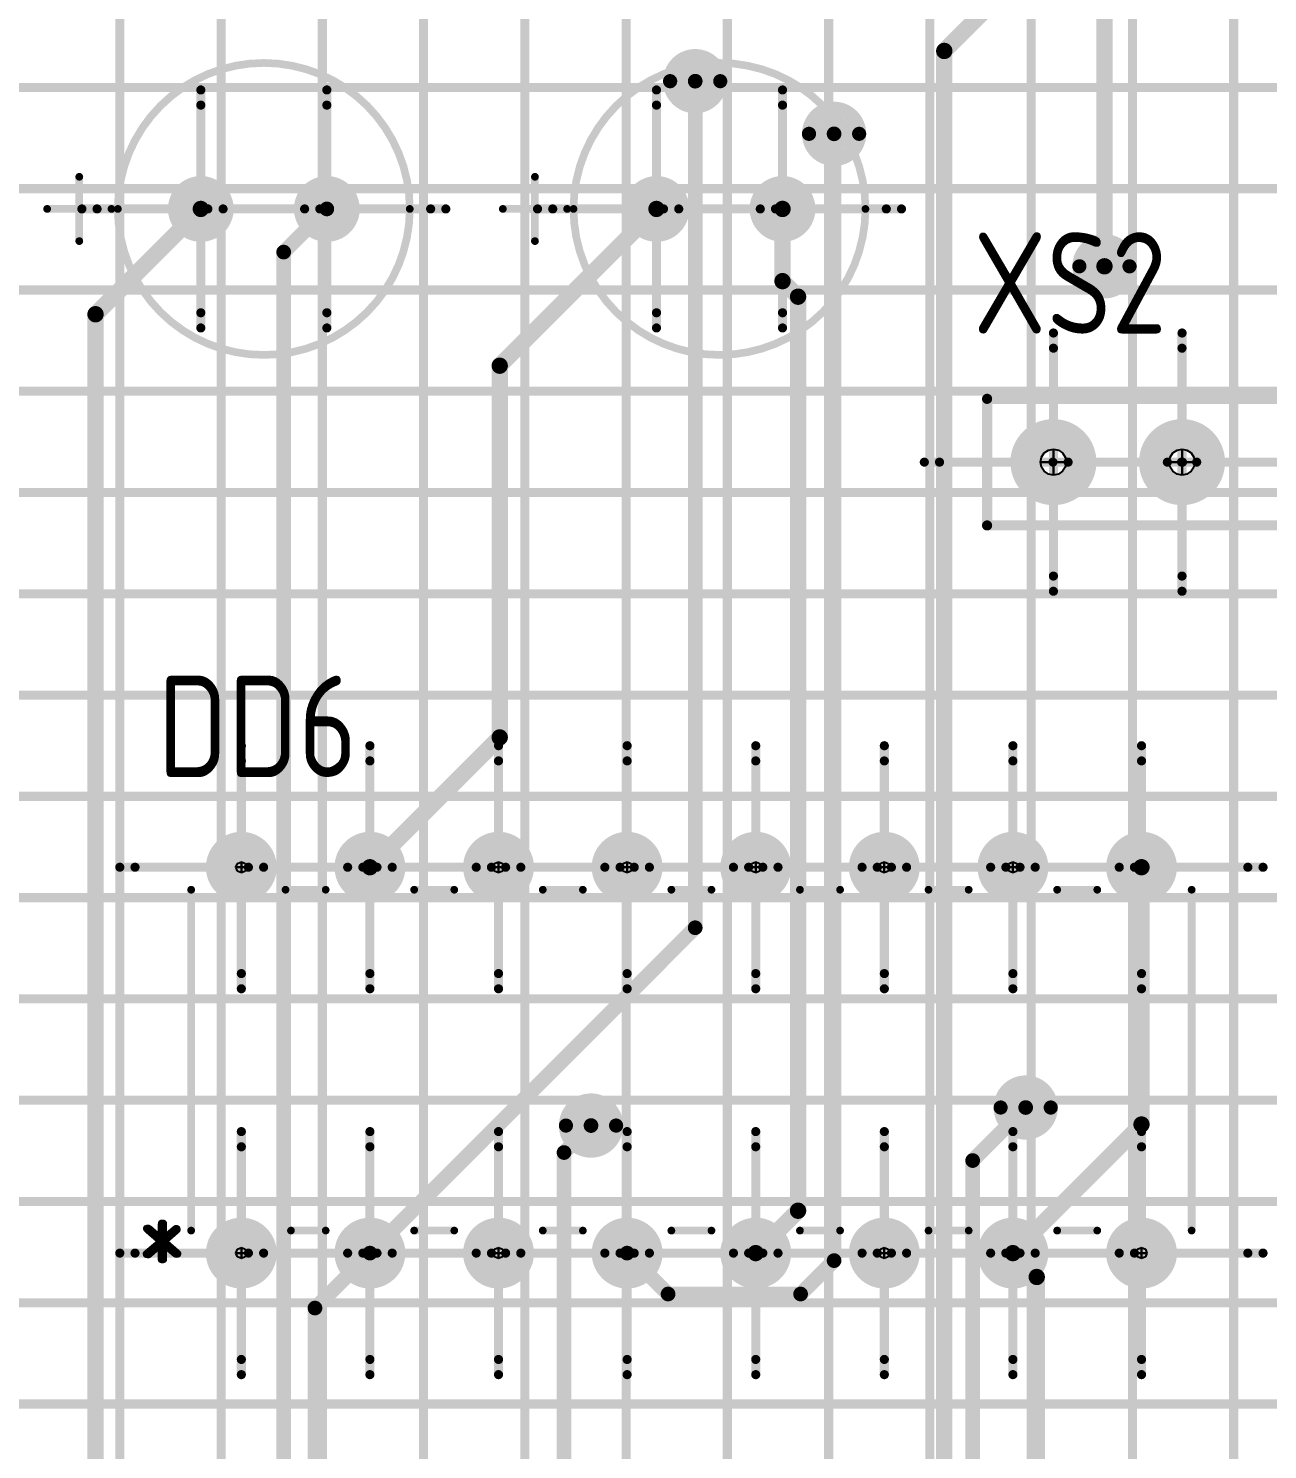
# Model space of a CAD drawing. Header units: millimetres. Extents: x 57 to 898, y 51 to 645.
# Drawn here: x 284.76 to 309.23, y 386.52 to 414.59 of the extents above; entities that cross this region are included whole.
import ezdxf

# ---------------------------------------------------------------- set-up
doc = ezdxf.new("R2010")
doc.units = ezdxf.units.MM
for name, color, linetype in [('Mechanical11', 56, 'Continuous'), ('Mechanical12', 56, 'Continuous'), ('Mechanical7', 56, 'Continuous'), ('Mechanical9', 56, 'Continuous')]:
    doc.layers.add(name, color=color, linetype=linetype)
doc.styles.add('GOST type A', font='gost.TTF', dxfattribs={"oblique": 15, "height": 0.2})

msp = doc.modelspace()

# ---------------------------------------------------------------- linework, layer by layer
at = {"layer": 'Mechanical11', "color": 7}
for p, q in [((288.126, 410.985), (288.111, 411.023)), ((288.111, 411.023), (288.165, 411.023)), ((288.165, 410.969), (288.126, 410.985)), ((288.165, 411.023), (288.165, 411.077)), ((288.165, 411.077), (288.203, 411.062)), ((288.165, 411.023), (288.219, 411.023)), ((288.165, 410.969), (288.165, 411.023)), ((288.165, 411.023), (288.165, 410.969)), ((288.219, 411.023), (288.165, 411.023)), ((288.203, 410.985), (288.165, 410.969)), ((288.203, 411.062), (288.219, 411.023)), ((288.219, 411.023), (288.203, 410.985)), ((290.616, 410.985), (290.6, 411.023)), ((290.6, 411.023), (290.654, 411.023)), ((290.654, 410.969), (290.616, 410.985)), ((290.654, 411.023), (290.654, 411.077)), ((290.654, 411.077), (290.692, 411.062)), ((290.654, 411.023), (290.708, 411.023)), ((290.654, 410.969), (290.654, 411.023)), ((290.654, 411.023), (290.654, 410.969)), ((290.708, 411.023), (290.654, 411.023)), ((290.692, 410.985), (290.654, 410.969)), ((290.692, 411.062), (290.708, 411.023)), ((290.708, 411.023), (290.692, 410.985)), ((297.126, 410.985), (297.111, 411.023)), ((297.111, 411.023), (297.165, 411.023)), ((297.165, 410.969), (297.126, 410.985)), ((297.165, 411.023), (297.165, 411.077)), ((297.165, 411.077), (297.203, 411.062)), ((297.165, 411.023), (297.219, 411.023)), ((297.165, 410.969), (297.165, 411.023)), ((297.165, 411.023), (297.165, 410.969)), ((297.219, 411.023), (297.165, 411.023)), ((297.203, 410.985), (297.165, 410.969)), ((297.203, 411.062), (297.219, 411.023)), ((297.219, 411.023), (297.203, 410.985)), ((299.616, 410.985), (299.6, 411.023)), ((299.6, 411.023), (299.654, 411.023)), ((299.654, 410.969), (299.616, 410.985)), ((299.654, 411.023), (299.654, 411.077)), ((299.654, 411.077), (299.692, 411.062)), ((299.654, 411.023), (299.708, 411.023)), ((299.654, 410.969), (299.654, 411.023)), ((299.654, 411.023), (299.654, 410.969)), ((299.708, 411.023), (299.654, 411.023)), ((299.692, 410.985), (299.654, 410.969)), ((299.692, 411.062), (299.708, 411.023)), ((299.708, 411.023), (299.692, 410.985)), ((304.75, 406.023), (304.769, 406.121)), ((304.769, 406.121), (304.824, 406.204)), ((304.824, 406.204), (304.907, 406.259)), ((304.907, 406.259), (305.005, 406.278)), ((305.005, 406.278), (305.005, 406.023)), ((305.005, 406.023), (305.005, 406.278)), ((305.005, 406.278), (305.102, 406.259)), ((305.102, 406.259), (305.185, 406.204)), ((305.185, 406.204), (305.24, 406.121)), ((305.24, 406.121), (305.26, 406.023)), ((307.29, 406.023), (307.309, 406.121)), ((307.309, 406.121), (307.364, 406.204)), ((307.364, 406.204), (307.447, 406.259)), ((307.447, 406.259), (307.545, 406.278)), ((307.545, 406.278), (307.545, 406.023)), ((307.545, 406.023), (307.545, 406.278)), ((307.545, 406.278), (307.642, 406.259)), ((307.642, 406.259), (307.725, 406.204)), ((307.725, 406.204), (307.78, 406.121)), ((307.78, 406.121), (307.8, 406.023)), ((305.005, 406.023), (304.75, 406.023)), ((305.26, 406.023), (305.005, 406.023)), ((307.545, 406.023), (307.29, 406.023)), ((307.8, 406.023), (307.545, 406.023)), ((288.888, 397.947), (288.856, 398.023)), ((288.856, 398.023), (288.965, 398.023)), ((288.965, 398.023), (289.073, 398.023)), ((288.965, 397.915), (288.965, 398.023)), ((288.965, 398.023), (288.965, 397.915)), ((289.073, 398.023), (289.041, 397.947)), ((291.428, 397.947), (291.396, 398.023)), ((291.396, 398.023), (291.505, 398.023)), ((291.505, 398.023), (291.613, 398.023)), ((291.505, 397.915), (291.505, 398.023)), ((291.505, 398.023), (291.505, 397.915)), ((291.613, 398.023), (291.581, 397.947)), ((293.968, 397.947), (293.936, 398.023)), ((293.936, 398.023), (294.045, 398.023)), ((294.045, 398.023), (294.153, 398.023)), ((294.045, 397.915), (294.045, 398.023)), ((294.045, 398.023), (294.045, 397.915)), ((294.153, 398.023), (294.121, 397.947)), ((296.508, 397.947), (296.476, 398.023)), ((296.476, 398.023), (296.585, 398.023)), ((296.585, 398.023), (296.693, 398.023)), ((296.585, 397.915), (296.585, 398.023)), ((296.585, 398.023), (296.585, 397.915)), ((296.693, 398.023), (296.661, 397.947)), ((299.048, 397.947), (299.016, 398.023)), ((299.016, 398.023), (299.125, 398.023)), ((299.125, 398.023), (299.233, 398.023)), ((299.125, 397.915), (299.125, 398.023)), ((299.125, 398.023), (299.125, 397.915)), ((299.233, 398.023), (299.201, 397.947)), ((301.588, 397.947), (301.556, 398.023)), ((301.556, 398.023), (301.665, 398.023)), ((301.665, 398.023), (301.773, 398.023)), ((301.665, 397.915), (301.665, 398.023)), ((301.665, 398.023), (301.665, 397.915)), ((301.773, 398.023), (301.741, 397.947)), ((304.128, 397.947), (304.096, 398.023)), ((304.096, 398.023), (304.205, 398.023)), ((304.205, 398.023), (304.313, 398.023)), ((304.205, 397.915), (304.205, 398.023)), ((304.205, 398.023), (304.205, 397.915)), ((304.313, 398.023), (304.281, 397.947)), ((306.668, 397.947), (306.636, 398.023)), ((306.636, 398.023), (306.745, 398.023)), ((306.745, 398.023), (306.853, 398.023)), ((306.745, 397.915), (306.745, 398.023)), ((306.745, 398.023), (306.745, 397.915)), ((306.853, 398.023), (306.821, 397.947)), ((288.965, 397.915), (288.888, 397.947)), ((289.041, 397.947), (288.965, 397.915)), ((291.505, 397.915), (291.428, 397.947)), ((291.581, 397.947), (291.505, 397.915)), ((294.045, 397.915), (293.968, 397.947)), ((294.121, 397.947), (294.045, 397.915)), ((296.585, 397.915), (296.508, 397.947)), ((296.661, 397.947), (296.585, 397.915)), ((299.125, 397.915), (299.048, 397.947)), ((299.201, 397.947), (299.125, 397.915)), ((301.665, 397.915), (301.588, 397.947)), ((301.741, 397.947), (301.665, 397.915)), ((304.205, 397.915), (304.128, 397.947)), ((304.281, 397.947), (304.205, 397.915)), ((306.745, 397.915), (306.668, 397.947)), ((306.821, 397.947), (306.745, 397.915)), ((288.888, 390.327), (288.856, 390.403)), ((288.856, 390.403), (288.965, 390.403)), ((288.965, 390.403), (289.073, 390.403)), ((288.965, 390.295), (288.965, 390.403)), ((288.965, 390.403), (288.965, 390.295)), ((289.073, 390.403), (289.041, 390.327)), ((291.428, 390.327), (291.396, 390.403)), ((291.396, 390.403), (291.505, 390.403)), ((291.505, 390.403), (291.613, 390.403)), ((291.505, 390.295), (291.505, 390.403)), ((291.505, 390.403), (291.505, 390.295)), ((291.613, 390.403), (291.581, 390.327)), ((293.968, 390.327), (293.936, 390.403)), ((293.936, 390.403), (294.045, 390.403)), ((294.045, 390.403), (294.153, 390.403)), ((294.045, 390.295), (294.045, 390.403)), ((294.045, 390.403), (294.045, 390.295)), ((294.153, 390.403), (294.121, 390.327)), ((296.508, 390.327), (296.476, 390.403)), ((296.476, 390.403), (296.585, 390.403)), ((296.585, 390.403), (296.693, 390.403)), ((296.585, 390.295), (296.585, 390.403)), ((296.585, 390.403), (296.585, 390.295)), ((296.693, 390.403), (296.661, 390.327)), ((299.048, 390.327), (299.016, 390.403)), ((299.016, 390.403), (299.125, 390.403)), ((299.125, 390.403), (299.233, 390.403)), ((299.125, 390.295), (299.125, 390.403)), ((299.125, 390.403), (299.125, 390.295)), ((299.233, 390.403), (299.201, 390.327)), ((301.588, 390.327), (301.556, 390.403)), ((301.556, 390.403), (301.665, 390.403)), ((301.665, 390.403), (301.773, 390.403)), ((301.665, 390.295), (301.665, 390.403)), ((301.665, 390.403), (301.665, 390.295)), ((301.773, 390.403), (301.741, 390.327)), ((304.128, 390.327), (304.096, 390.403)), ((304.096, 390.403), (304.205, 390.403)), ((304.205, 390.403), (304.313, 390.403)), ((304.205, 390.295), (304.205, 390.403)), ((304.205, 390.403), (304.205, 390.295)), ((304.313, 390.403), (304.281, 390.327)), ((306.668, 390.327), (306.636, 390.403)), ((306.636, 390.403), (306.745, 390.403)), ((306.745, 390.403), (306.853, 390.403)), ((306.745, 390.295), (306.745, 390.403)), ((306.745, 390.403), (306.745, 390.295)), ((306.853, 390.403), (306.821, 390.327)), ((288.965, 390.295), (288.888, 390.327)), ((289.041, 390.327), (288.965, 390.295)), ((291.505, 390.295), (291.428, 390.327)), ((291.581, 390.327), (291.505, 390.295)), ((294.045, 390.295), (293.968, 390.327)), ((294.121, 390.327), (294.045, 390.295)), ((296.585, 390.295), (296.508, 390.327)), ((296.661, 390.327), (296.585, 390.295)), ((299.125, 390.295), (299.048, 390.327)), ((299.201, 390.327), (299.125, 390.295)), ((301.665, 390.295), (301.588, 390.327)), ((301.741, 390.327), (301.665, 390.295)), ((304.205, 390.295), (304.128, 390.327)), ((304.281, 390.327), (304.205, 390.295)), ((306.745, 390.295), (306.668, 390.327)), ((306.821, 390.327), (306.745, 390.295))]:
    msp.add_line(p, q, dxfattribs=at)
for points, const_width in [([(298.107, 413.546, 1), (297.751, 413.546, 1)], 0.356), ([(297.662, 413.546, 1), (297.84, 413.546, 1)], 0.178), ([(298.018, 413.546, 1), (298.196, 413.546, 1)], 0.178), ([(300.85, 412.506, 1), (300.495, 412.506, 1)], 0.356), ([(300.406, 412.506, 1), (300.583, 412.506, 1)], 0.178), ([(300.761, 412.506, 1), (300.939, 412.506, 1)], 0.178), ([(306.191, 409.89, 1), (305.835, 409.89, 1)], 0.356), ([(305.746, 409.89, 1), (305.924, 409.89, 1)], 0.178), ([(306.102, 409.89, 1), (306.28, 409.89, 1)], 0.178), ([(304.635, 393.278, 1), (304.279, 393.278, 1)], 0.356), ([(296.05, 392.922, 1), (295.694, 392.922, 1)], 0.356), ([(304.19, 393.278, 1), (304.368, 393.278, 1)], 0.178), ([(304.546, 393.278, 1), (304.724, 393.278, 1)], 0.178), ([(295.605, 392.922, 1), (295.783, 392.922, 1)], 0.178), ([(295.961, 392.922, 1), (296.138, 392.922, 1)], 0.178)]:
    msp.add_lwpolyline(points, format="xyb", close=True, dxfattribs=dict(at, const_width=const_width))
at = {"layer": 'Mechanical12', "color": 7}
for p, q in [((288.111, 411.023), (288.126, 411.062)), ((288.165, 411.023), (288.111, 411.023)), ((288.126, 411.062), (288.165, 411.077)), ((288.165, 411.077), (288.165, 411.023)), ((290.6, 411.023), (290.616, 411.062)), ((290.654, 411.023), (290.6, 411.023)), ((290.616, 411.062), (290.654, 411.077)), ((290.654, 411.077), (290.654, 411.023)), ((297.111, 411.023), (297.126, 411.062)), ((297.165, 411.023), (297.111, 411.023)), ((297.126, 411.062), (297.165, 411.077)), ((297.165, 411.077), (297.165, 411.023)), ((299.6, 411.023), (299.616, 411.062)), ((299.654, 411.023), (299.6, 411.023)), ((299.616, 411.062), (299.654, 411.077)), ((299.654, 411.077), (299.654, 411.023)), ((304.75, 406.023), (305.005, 406.023)), ((304.769, 405.926), (304.75, 406.023)), ((304.824, 405.843), (304.769, 405.926)), ((304.907, 405.788), (304.824, 405.843)), ((305.005, 405.768), (305.005, 406.023)), ((305.005, 406.023), (305.26, 406.023)), ((305.005, 406.023), (305.005, 405.768)), ((305.185, 405.843), (305.102, 405.788)), ((305.24, 405.926), (305.185, 405.843)), ((305.26, 406.023), (305.24, 405.926)), ((307.29, 406.023), (307.545, 406.023)), ((307.309, 405.926), (307.29, 406.023)), ((307.364, 405.843), (307.309, 405.926)), ((307.447, 405.788), (307.364, 405.843)), ((307.545, 405.768), (307.545, 406.023)), ((307.545, 406.023), (307.8, 406.023)), ((307.545, 406.023), (307.545, 405.768)), ((307.725, 405.843), (307.642, 405.788)), ((307.78, 405.926), (307.725, 405.843)), ((307.8, 406.023), (307.78, 405.926)), ((305.005, 405.768), (304.907, 405.788)), ((305.102, 405.788), (305.005, 405.768)), ((307.545, 405.768), (307.447, 405.788)), ((307.642, 405.788), (307.545, 405.768)), ((288.856, 398.023), (288.888, 398.1)), ((288.965, 398.023), (288.856, 398.023)), ((288.888, 398.1), (288.965, 398.132)), ((288.965, 398.132), (288.965, 398.023)), ((288.965, 398.023), (288.965, 398.132)), ((288.965, 398.132), (289.041, 398.1)), ((289.073, 398.023), (288.965, 398.023)), ((289.041, 398.1), (289.073, 398.023)), ((291.396, 398.023), (291.428, 398.1)), ((291.505, 398.023), (291.396, 398.023)), ((291.428, 398.1), (291.505, 398.132)), ((291.505, 398.132), (291.505, 398.023)), ((291.505, 398.023), (291.505, 398.132)), ((291.505, 398.132), (291.581, 398.1)), ((291.613, 398.023), (291.505, 398.023)), ((291.581, 398.1), (291.613, 398.023)), ((293.936, 398.023), (293.968, 398.1)), ((294.045, 398.023), (293.936, 398.023)), ((293.968, 398.1), (294.045, 398.132)), ((294.045, 398.132), (294.045, 398.023)), ((294.045, 398.023), (294.045, 398.132)), ((294.045, 398.132), (294.121, 398.1)), ((294.153, 398.023), (294.045, 398.023)), ((294.121, 398.1), (294.153, 398.023)), ((296.476, 398.023), (296.508, 398.1)), ((296.585, 398.023), (296.476, 398.023)), ((296.508, 398.1), (296.585, 398.132)), ((296.585, 398.132), (296.585, 398.023)), ((296.585, 398.023), (296.585, 398.132)), ((296.585, 398.132), (296.661, 398.1)), ((296.693, 398.023), (296.585, 398.023)), ((296.661, 398.1), (296.693, 398.023)), ((299.016, 398.023), (299.048, 398.1)), ((299.125, 398.023), (299.016, 398.023)), ((299.048, 398.1), (299.125, 398.132)), ((299.125, 398.132), (299.125, 398.023)), ((299.125, 398.023), (299.125, 398.132)), ((299.125, 398.132), (299.201, 398.1)), ((299.233, 398.023), (299.125, 398.023)), ((299.201, 398.1), (299.233, 398.023)), ((301.556, 398.023), (301.588, 398.1)), ((301.665, 398.023), (301.556, 398.023)), ((301.588, 398.1), (301.665, 398.132)), ((301.665, 398.132), (301.665, 398.023)), ((301.665, 398.023), (301.665, 398.132)), ((301.665, 398.132), (301.741, 398.1)), ((301.773, 398.023), (301.665, 398.023)), ((301.741, 398.1), (301.773, 398.023)), ((304.096, 398.023), (304.128, 398.1)), ((304.205, 398.023), (304.096, 398.023)), ((304.128, 398.1), (304.205, 398.132)), ((304.205, 398.132), (304.205, 398.023)), ((304.205, 398.023), (304.205, 398.132)), ((304.205, 398.132), (304.281, 398.1)), ((304.313, 398.023), (304.205, 398.023)), ((304.281, 398.1), (304.313, 398.023)), ((306.636, 398.023), (306.668, 398.1)), ((306.745, 398.023), (306.636, 398.023)), ((306.668, 398.1), (306.745, 398.132)), ((306.745, 398.132), (306.745, 398.023)), ((306.745, 398.023), (306.745, 398.132)), ((306.745, 398.132), (306.821, 398.1)), ((306.853, 398.023), (306.745, 398.023)), ((306.821, 398.1), (306.853, 398.023)), ((288.856, 390.403), (288.888, 390.48)), ((288.965, 390.403), (288.856, 390.403)), ((288.888, 390.48), (288.965, 390.512)), ((288.965, 390.512), (288.965, 390.403)), ((288.965, 390.403), (288.965, 390.512)), ((288.965, 390.512), (289.041, 390.48)), ((289.073, 390.403), (288.965, 390.403)), ((289.041, 390.48), (289.073, 390.403)), ((291.396, 390.403), (291.428, 390.48)), ((291.505, 390.403), (291.396, 390.403)), ((291.428, 390.48), (291.505, 390.512)), ((291.505, 390.512), (291.505, 390.403)), ((291.505, 390.403), (291.505, 390.512)), ((291.505, 390.512), (291.581, 390.48)), ((291.613, 390.403), (291.505, 390.403)), ((291.581, 390.48), (291.613, 390.403)), ((293.936, 390.403), (293.968, 390.48)), ((294.045, 390.403), (293.936, 390.403)), ((293.968, 390.48), (294.045, 390.512)), ((294.045, 390.512), (294.045, 390.403)), ((294.045, 390.403), (294.045, 390.512)), ((294.045, 390.512), (294.121, 390.48)), ((294.153, 390.403), (294.045, 390.403)), ((294.121, 390.48), (294.153, 390.403)), ((296.476, 390.403), (296.508, 390.48)), ((296.585, 390.403), (296.476, 390.403)), ((296.508, 390.48), (296.585, 390.512)), ((296.585, 390.512), (296.585, 390.403)), ((296.585, 390.403), (296.585, 390.512)), ((296.585, 390.512), (296.661, 390.48)), ((296.693, 390.403), (296.585, 390.403)), ((296.661, 390.48), (296.693, 390.403)), ((299.016, 390.403), (299.048, 390.48)), ((299.125, 390.403), (299.016, 390.403)), ((299.048, 390.48), (299.125, 390.512)), ((299.125, 390.512), (299.125, 390.403)), ((299.125, 390.403), (299.125, 390.512)), ((299.125, 390.512), (299.201, 390.48)), ((299.233, 390.403), (299.125, 390.403)), ((299.201, 390.48), (299.233, 390.403)), ((301.556, 390.403), (301.588, 390.48)), ((301.665, 390.403), (301.556, 390.403)), ((301.588, 390.48), (301.665, 390.512)), ((301.665, 390.512), (301.665, 390.403)), ((301.665, 390.403), (301.665, 390.512)), ((301.665, 390.512), (301.741, 390.48)), ((301.773, 390.403), (301.665, 390.403)), ((301.741, 390.48), (301.773, 390.403)), ((304.096, 390.403), (304.128, 390.48)), ((304.205, 390.403), (304.096, 390.403)), ((304.128, 390.48), (304.205, 390.512)), ((304.205, 390.512), (304.205, 390.403)), ((304.205, 390.403), (304.205, 390.512)), ((304.205, 390.512), (304.281, 390.48)), ((304.313, 390.403), (304.205, 390.403)), ((304.281, 390.48), (304.313, 390.403)), ((306.636, 390.403), (306.668, 390.48)), ((306.745, 390.403), (306.636, 390.403)), ((306.668, 390.48), (306.745, 390.512)), ((306.745, 390.512), (306.745, 390.403)), ((306.745, 390.403), (306.745, 390.512)), ((306.745, 390.512), (306.821, 390.48)), ((306.853, 390.403), (306.745, 390.403)), ((306.821, 390.48), (306.853, 390.403))]:
    msp.add_line(p, q, dxfattribs=at)
for points, const_width in [([(302.849, 414.143), (305.886, 417.179)], 0.323), ([(306.013, 409.89), (306.013, 417.306)], 0.323), ([(302.849, 377.436), (302.849, 414.143)], 0.323), ([(297.929, 396.828), (297.929, 413.546)], 0.29), ([(300.672, 390.255), (300.672, 412.506)], 0.29), ([(285.764, 410.388), (285.764, 411.658)], 0.152), ([(294.764, 410.388), (294.764, 411.658)], 0.152), ([(286.085, 408.943), (288.165, 411.023)], 0.323), ([(289.802, 410.171), (290.654, 411.023)], 0.29), ([(294.068, 407.927), (297.165, 411.023)], 0.323), ([(299.654, 409.597), (299.654, 411.023)], 0.323), ([(285.129, 411.023), (286.399, 411.023)], 0.152), ([(294.129, 411.023), (295.399, 411.023)], 0.152), ([(289.802, 360.2), (289.802, 410.171)], 0.29), ([(299.654, 409.597), (299.961, 409.29)], 0.323), ([(299.961, 391.24), (299.961, 409.29)], 0.323), ([(286.085, 372.222), (286.085, 408.943)], 0.323), ([(294.068, 400.587), (294.068, 407.927)], 0.323), ([(303.695, 407.273), (321.545, 407.273)], 0.2), ([(303.695, 404.773), (303.695, 407.273)], 0.2), ([(303.695, 404.773), (321.545, 404.773)], 0.2), ([(291.505, 398.023), (294.068, 400.587)], 0.323), ([(306.745, 392.943), (306.745, 398.023)], 0.323), ([(287.974, 390.848), (287.974, 397.579)], 0.152), ([(289.839, 397.579), (290.631, 397.579)], 0.152), ([(292.379, 397.579), (293.171, 397.579)], 0.152), ([(294.919, 397.579), (295.711, 397.579)], 0.152), ([(297.459, 397.579), (298.251, 397.579)], 0.152), ([(299.999, 397.579), (300.791, 397.579)], 0.152), ([(302.539, 397.579), (303.331, 397.579)], 0.152), ([(305.079, 397.579), (305.871, 397.579)], 0.152), ([(307.735, 390.848), (307.735, 397.579)], 0.152), ([(291.505, 390.403), (297.929, 396.828)], 0.29), ([(303.41, 392.231), (304.457, 393.278)], 0.29), ([(295.338, 392.389), (295.872, 392.922)], 0.29), ([(304.205, 390.403), (306.745, 392.943)], 0.323), ([(295.338, 380.603), (295.338, 392.389)], 0.29), ([(303.41, 379.295), (303.41, 392.231)], 0.29), ([(299.125, 390.403), (299.961, 391.24)], 0.323), ([(289.945, 390.848), (290.631, 390.848)], 0.152), ([(292.379, 390.848), (293.171, 390.848)], 0.152), ([(294.919, 390.848), (295.711, 390.848)], 0.152), ([(297.459, 390.848), (298.251, 390.848)], 0.152), ([(299.999, 390.848), (300.791, 390.848)], 0.152), ([(302.539, 390.848), (303.331, 390.848)], 0.152), ([(305.079, 390.848), (305.871, 390.848)], 0.152), ([(290.42, 389.318), (291.505, 390.403)], 0.29), ([(296.585, 390.403), (297.393, 389.595)], 0.29), ([(300.012, 389.595), (300.672, 390.255)], 0.29), ([(304.205, 390.403), (304.676, 389.932)], 0.323), ([(304.676, 379.523), (304.676, 389.932)], 0.323), ([(297.393, 389.595), (300.012, 389.595)], 0.29), ([(290.42, 373.482), (290.42, 389.318)], 0.29)]:
    msp.add_lwpolyline(points, dxfattribs=dict(at, const_width=const_width))
for points, const_width in [([(302.768, 414.143, 1), (302.93, 414.143, 1)], 0.161), ([(302.768, 414.143, 1), (302.93, 414.143, 1)], 0.161), ([(292.292, 411.023, 1), (286.526, 411.023, 1)], 0.152), ([(301.292, 411.023, 1), (295.526, 411.023, 1)], 0.152), ([(298.424, 413.546, 1), (297.434, 413.546, 1)], 0.279), ([(297.364, 413.546, 1), (297.504, 413.546, 1)], 0.14), ([(297.857, 413.546, 1), (298.002, 413.546, 1)], 0.145), ([(298.355, 413.546, 1), (298.494, 413.546, 1)], 0.14), ([(301.168, 412.506, 1), (300.177, 412.506, 1)], 0.279), ([(300.107, 412.506, 1), (300.247, 412.506, 1)], 0.14), ([(300.6, 412.506, 1), (300.745, 412.506, 1)], 0.145), ([(301.098, 412.506, 1), (301.237, 412.506, 1)], 0.14), ([(285.726, 411.658, 1), (285.803, 411.658, 1)], 0.0762), ([(294.726, 411.658, 1), (294.803, 411.658, 1)], 0.0762), ([(288.515, 411.023, 1), (287.815, 411.023, 1)], 0.6), ([(288.515, 411.023, 1), (287.815, 411.023, 1)], 0.6), ([(291.004, 411.023, 1), (290.304, 411.023, 1)], 0.6), ([(291.004, 411.023, 1), (290.304, 411.023, 1)], 0.6), ([(297.515, 411.023, 1), (296.815, 411.023, 1)], 0.6), ([(297.515, 411.023, 1), (296.815, 411.023, 1)], 0.6), ([(300.004, 411.023, 1), (299.304, 411.023, 1)], 0.6), ([(300.004, 411.023, 1), (299.304, 411.023, 1)], 0.6), ([(287.665, 411.023, 1), (287.965, 411.023, 1)], 0.3), ([(287.665, 411.023, 1), (287.965, 411.023, 1)], 0.3), ([(288.084, 411.023, 1), (288.245, 411.023, 1)], 0.161), ([(288.365, 411.023, 1), (288.665, 411.023, 1)], 0.3), ([(288.365, 411.023, 1), (288.665, 411.023, 1)], 0.3), ([(290.154, 411.023, 1), (290.454, 411.023, 1)], 0.3), ([(290.154, 411.023, 1), (290.454, 411.023, 1)], 0.3), ([(290.581, 411.023, 1), (290.726, 411.023, 1)], 0.145), ([(290.854, 411.023, 1), (291.154, 411.023, 1)], 0.3), ([(290.854, 411.023, 1), (291.154, 411.023, 1)], 0.3), ([(296.665, 411.023, 1), (296.965, 411.023, 1)], 0.3), ([(296.665, 411.023, 1), (296.965, 411.023, 1)], 0.3), ([(297.084, 411.023, 1), (297.245, 411.023, 1)], 0.161), ([(297.365, 411.023, 1), (297.665, 411.023, 1)], 0.3), ([(297.365, 411.023, 1), (297.665, 411.023, 1)], 0.3), ([(299.154, 411.023, 1), (299.454, 411.023, 1)], 0.3), ([(299.154, 411.023, 1), (299.454, 411.023, 1)], 0.3), ([(299.573, 411.023, 1), (299.735, 411.023, 1)], 0.161), ([(299.854, 411.023, 1), (300.154, 411.023, 1)], 0.3), ([(299.854, 411.023, 1), (300.154, 411.023, 1)], 0.3), ([(285.091, 411.023, 1), (285.168, 411.023, 1)], 0.0762), ([(286.361, 411.023, 1), (286.438, 411.023, 1)], 0.0762), ([(286.488, 411.023, 1), (286.565, 411.023, 1)], 0.0762), ([(292.254, 411.023, 1), (292.33, 411.023, 1)], 0.0762), ([(294.091, 411.023, 1), (294.168, 411.023, 1)], 0.0762), ([(295.361, 411.023, 1), (295.438, 411.023, 1)], 0.0762), ([(295.488, 411.023, 1), (295.565, 411.023, 1)], 0.0762), ([(301.254, 411.023, 1), (301.33, 411.023, 1)], 0.0762), ([(285.726, 410.388, 1), (285.803, 410.388, 1)], 0.0762), ([(289.729, 410.171, 1), (289.874, 410.171, 1)], 0.145), ([(289.729, 410.171, 1), (289.874, 410.171, 1)], 0.145), ([(294.726, 410.388, 1), (294.803, 410.388, 1)], 0.0762), ([(306.508, 409.89, 1), (305.518, 409.89, 1)], 0.279), ([(305.448, 409.89, 1), (305.587, 409.89, 1)], 0.14), ([(305.932, 409.89, 1), (306.094, 409.89, 1)], 0.161), ([(306.438, 409.89, 1), (306.578, 409.89, 1)], 0.14), ([(299.573, 409.597, 1), (299.735, 409.597, 1)], 0.161), ([(299.573, 409.597, 1), (299.735, 409.597, 1)], 0.161), ([(299.88, 409.29, 1), (300.042, 409.29, 1)], 0.161), ([(299.88, 409.29, 1), (300.042, 409.29, 1)], 0.161), ([(286.004, 408.943, 1), (286.166, 408.943, 1)], 0.161), ([(286.004, 408.943, 1), (286.166, 408.943, 1)], 0.161), ([(293.988, 407.927, 1), (294.149, 407.927, 1)], 0.161), ([(293.988, 407.927, 1), (294.149, 407.927, 1)], 0.161), ([(303.645, 407.273, 1), (303.745, 407.273, 1)], 0.1), ([(303.645, 407.273, 1), (303.745, 407.273, 1)], 0.1), ([(305.555, 406.023, 1), (304.455, 406.023, 1)], 0.6), ([(305.555, 406.023, 1), (304.455, 406.023, 1)], 0.6), ([(308.095, 406.023, 1), (306.995, 406.023, 1)], 0.6), ([(308.095, 406.023, 1), (306.995, 406.023, 1)], 0.6), ([(304.305, 406.023, 1), (304.605, 406.023, 1)], 0.3), ([(304.305, 406.023, 1), (304.605, 406.023, 1)], 0.3), ([(305.405, 406.023, 1), (305.705, 406.023, 1)], 0.3), ([(305.405, 406.023, 1), (305.705, 406.023, 1)], 0.3), ([(306.845, 406.023, 1), (307.145, 406.023, 1)], 0.3), ([(306.845, 406.023, 1), (307.145, 406.023, 1)], 0.3), ([(307.945, 406.023, 1), (308.245, 406.023, 1)], 0.3), ([(307.945, 406.023, 1), (308.245, 406.023, 1)], 0.3), ([(303.645, 404.773, 1), (303.745, 404.773, 1)], 0.1), ([(303.645, 404.773, 1), (303.745, 404.773, 1)], 0.1), ([(293.988, 400.587, 1), (294.149, 400.587, 1)], 0.161), ([(293.988, 400.587, 1), (294.149, 400.587, 1)], 0.161), ([(289.365, 398.023, 1), (288.565, 398.023, 1)], 0.6), ([(289.365, 398.023, 1), (288.565, 398.023, 1)], 0.6), ([(291.905, 398.023, 1), (291.105, 398.023, 1)], 0.6), ([(291.905, 398.023, 1), (291.105, 398.023, 1)], 0.6), ([(294.445, 398.023, 1), (293.645, 398.023, 1)], 0.6), ([(294.445, 398.023, 1), (293.645, 398.023, 1)], 0.6), ([(296.985, 398.023, 1), (296.185, 398.023, 1)], 0.6), ([(296.985, 398.023, 1), (296.185, 398.023, 1)], 0.6), ([(299.525, 398.023, 1), (298.725, 398.023, 1)], 0.6), ([(299.525, 398.023, 1), (298.725, 398.023, 1)], 0.6), ([(302.065, 398.023, 1), (301.265, 398.023, 1)], 0.6), ([(302.065, 398.023, 1), (301.265, 398.023, 1)], 0.6), ([(304.605, 398.023, 1), (303.805, 398.023, 1)], 0.6), ([(304.605, 398.023, 1), (303.805, 398.023, 1)], 0.6), ([(307.145, 398.023, 1), (306.345, 398.023, 1)], 0.6), ([(307.145, 398.023, 1), (306.345, 398.023, 1)], 0.6), ([(288.415, 398.023, 1), (288.715, 398.023, 1)], 0.3), ([(288.415, 398.023, 1), (288.715, 398.023, 1)], 0.3), ([(289.215, 398.023, 1), (289.515, 398.023, 1)], 0.3), ([(289.215, 398.023, 1), (289.515, 398.023, 1)], 0.3), ([(290.955, 398.023, 1), (291.255, 398.023, 1)], 0.3), ([(290.955, 398.023, 1), (291.255, 398.023, 1)], 0.3), ([(291.755, 398.023, 1), (292.055, 398.023, 1)], 0.3), ([(291.755, 398.023, 1), (292.055, 398.023, 1)], 0.3), ([(293.495, 398.023, 1), (293.795, 398.023, 1)], 0.3), ([(293.495, 398.023, 1), (293.795, 398.023, 1)], 0.3), ([(294.295, 398.023, 1), (294.595, 398.023, 1)], 0.3), ([(294.295, 398.023, 1), (294.595, 398.023, 1)], 0.3), ([(296.035, 398.023, 1), (296.335, 398.023, 1)], 0.3), ([(296.035, 398.023, 1), (296.335, 398.023, 1)], 0.3), ([(296.835, 398.023, 1), (297.135, 398.023, 1)], 0.3), ([(296.835, 398.023, 1), (297.135, 398.023, 1)], 0.3), ([(298.575, 398.023, 1), (298.875, 398.023, 1)], 0.3), ([(298.575, 398.023, 1), (298.875, 398.023, 1)], 0.3), ([(299.375, 398.023, 1), (299.675, 398.023, 1)], 0.3), ([(299.375, 398.023, 1), (299.675, 398.023, 1)], 0.3), ([(301.115, 398.023, 1), (301.415, 398.023, 1)], 0.3), ([(301.115, 398.023, 1), (301.415, 398.023, 1)], 0.3), ([(301.915, 398.023, 1), (302.215, 398.023, 1)], 0.3), ([(301.915, 398.023, 1), (302.215, 398.023, 1)], 0.3), ([(303.655, 398.023, 1), (303.955, 398.023, 1)], 0.3), ([(303.655, 398.023, 1), (303.955, 398.023, 1)], 0.3), ([(304.455, 398.023, 1), (304.755, 398.023, 1)], 0.3), ([(304.455, 398.023, 1), (304.755, 398.023, 1)], 0.3), ([(306.195, 398.023, 1), (306.495, 398.023, 1)], 0.3), ([(306.195, 398.023, 1), (306.495, 398.023, 1)], 0.3), ([(306.995, 398.023, 1), (307.295, 398.023, 1)], 0.3), ([(306.995, 398.023, 1), (307.295, 398.023, 1)], 0.3), ([(291.424, 398.023, 1), (291.585, 398.023, 1)], 0.161), ([(306.664, 398.023, 1), (306.825, 398.023, 1)], 0.161), ([(287.936, 397.579, 1), (288.012, 397.579, 1)], 0.0762), ([(289.8, 397.579, 1), (289.877, 397.579, 1)], 0.0762), ([(290.593, 397.579, 1), (290.669, 397.579, 1)], 0.0762), ([(292.34, 397.579, 1), (292.417, 397.579, 1)], 0.0762), ([(293.133, 397.579, 1), (293.209, 397.579, 1)], 0.0762), ([(294.88, 397.579, 1), (294.957, 397.579, 1)], 0.0762), ([(295.673, 397.579, 1), (295.749, 397.579, 1)], 0.0762), ([(297.42, 397.579, 1), (297.497, 397.579, 1)], 0.0762), ([(298.213, 397.579, 1), (298.289, 397.579, 1)], 0.0762), ([(299.96, 397.579, 1), (300.037, 397.579, 1)], 0.0762), ([(300.753, 397.579, 1), (300.829, 397.579, 1)], 0.0762), ([(302.5, 397.579, 1), (302.577, 397.579, 1)], 0.0762), ([(303.293, 397.579, 1), (303.369, 397.579, 1)], 0.0762), ([(305.04, 397.579, 1), (305.117, 397.579, 1)], 0.0762), ([(305.833, 397.579, 1), (305.909, 397.579, 1)], 0.0762), ([(307.697, 397.579, 1), (307.773, 397.579, 1)], 0.0762), ([(297.857, 396.828, 1), (298.002, 396.828, 1)], 0.145), ([(297.857, 396.828, 1), (298.002, 396.828, 1)], 0.145), ([(304.952, 393.278, 1), (303.962, 393.278, 1)], 0.279), ([(296.367, 392.922, 1), (295.376, 392.922, 1)], 0.279), ([(303.892, 393.278, 1), (304.031, 393.278, 1)], 0.14), ([(304.384, 393.278, 1), (304.529, 393.278, 1)], 0.145), ([(304.882, 393.278, 1), (305.022, 393.278, 1)], 0.14), ([(295.307, 392.922, 1), (295.446, 392.922, 1)], 0.14), ([(295.799, 392.922, 1), (295.944, 392.922, 1)], 0.145), ([(296.297, 392.922, 1), (296.437, 392.922, 1)], 0.14), ([(306.664, 392.943, 1), (306.825, 392.943, 1)], 0.161), ([(306.664, 392.943, 1), (306.825, 392.943, 1)], 0.161), ([(295.266, 392.389, 1), (295.411, 392.389, 1)], 0.145), ([(295.266, 392.389, 1), (295.411, 392.389, 1)], 0.145), ([(303.337, 392.231, 1), (303.482, 392.231, 1)], 0.145), ([(303.337, 392.231, 1), (303.482, 392.231, 1)], 0.145), ([(299.88, 391.24, 1), (300.042, 391.24, 1)], 0.161), ([(299.88, 391.24, 1), (300.042, 391.24, 1)], 0.161), ([(289.365, 390.403, 1), (288.565, 390.403, 1)], 0.6), ([(289.365, 390.403, 1), (288.565, 390.403, 1)], 0.6), ([(291.905, 390.403, 1), (291.105, 390.403, 1)], 0.6), ([(291.905, 390.403, 1), (291.105, 390.403, 1)], 0.6), ([(294.445, 390.403, 1), (293.645, 390.403, 1)], 0.6), ([(294.445, 390.403, 1), (293.645, 390.403, 1)], 0.6), ([(296.985, 390.403, 1), (296.185, 390.403, 1)], 0.6), ([(296.985, 390.403, 1), (296.185, 390.403, 1)], 0.6), ([(299.525, 390.403, 1), (298.725, 390.403, 1)], 0.6), ([(299.525, 390.403, 1), (298.725, 390.403, 1)], 0.6), ([(302.065, 390.403, 1), (301.265, 390.403, 1)], 0.6), ([(302.065, 390.403, 1), (301.265, 390.403, 1)], 0.6), ([(304.605, 390.403, 1), (303.805, 390.403, 1)], 0.6), ([(304.605, 390.403, 1), (303.805, 390.403, 1)], 0.6), ([(307.145, 390.403, 1), (306.345, 390.403, 1)], 0.6), ([(307.145, 390.403, 1), (306.345, 390.403, 1)], 0.6), ([(287.936, 390.848, 1), (288.012, 390.848, 1)], 0.0762), ([(288.415, 390.403, 1), (288.715, 390.403, 1)], 0.3), ([(288.415, 390.403, 1), (288.715, 390.403, 1)], 0.3), ([(289.215, 390.403, 1), (289.515, 390.403, 1)], 0.3), ([(289.215, 390.403, 1), (289.515, 390.403, 1)], 0.3), ([(289.907, 390.848, 1), (289.983, 390.848, 1)], 0.0762), ([(290.593, 390.848, 1), (290.669, 390.848, 1)], 0.0762), ([(290.955, 390.403, 1), (291.255, 390.403, 1)], 0.3), ([(290.955, 390.403, 1), (291.255, 390.403, 1)], 0.3), ([(291.755, 390.403, 1), (292.055, 390.403, 1)], 0.3), ([(291.755, 390.403, 1), (292.055, 390.403, 1)], 0.3), ([(292.34, 390.848, 1), (292.417, 390.848, 1)], 0.0762), ([(293.133, 390.848, 1), (293.209, 390.848, 1)], 0.0762), ([(293.495, 390.403, 1), (293.795, 390.403, 1)], 0.3), ([(293.495, 390.403, 1), (293.795, 390.403, 1)], 0.3), ([(294.295, 390.403, 1), (294.595, 390.403, 1)], 0.3), ([(294.295, 390.403, 1), (294.595, 390.403, 1)], 0.3), ([(294.88, 390.848, 1), (294.957, 390.848, 1)], 0.0762), ([(295.673, 390.848, 1), (295.749, 390.848, 1)], 0.0762), ([(296.035, 390.403, 1), (296.335, 390.403, 1)], 0.3), ([(296.035, 390.403, 1), (296.335, 390.403, 1)], 0.3), ([(296.835, 390.403, 1), (297.135, 390.403, 1)], 0.3), ([(296.835, 390.403, 1), (297.135, 390.403, 1)], 0.3), ([(297.42, 390.848, 1), (297.497, 390.848, 1)], 0.0762), ([(298.213, 390.848, 1), (298.289, 390.848, 1)], 0.0762), ([(298.575, 390.403, 1), (298.875, 390.403, 1)], 0.3), ([(298.575, 390.403, 1), (298.875, 390.403, 1)], 0.3), ([(299.375, 390.403, 1), (299.675, 390.403, 1)], 0.3), ([(299.375, 390.403, 1), (299.675, 390.403, 1)], 0.3), ([(299.96, 390.848, 1), (300.037, 390.848, 1)], 0.0762), ([(300.753, 390.848, 1), (300.829, 390.848, 1)], 0.0762), ([(301.115, 390.403, 1), (301.415, 390.403, 1)], 0.3), ([(301.115, 390.403, 1), (301.415, 390.403, 1)], 0.3), ([(301.915, 390.403, 1), (302.215, 390.403, 1)], 0.3), ([(301.915, 390.403, 1), (302.215, 390.403, 1)], 0.3), ([(302.5, 390.848, 1), (302.577, 390.848, 1)], 0.0762), ([(303.293, 390.848, 1), (303.369, 390.848, 1)], 0.0762), ([(303.655, 390.403, 1), (303.955, 390.403, 1)], 0.3), ([(303.655, 390.403, 1), (303.955, 390.403, 1)], 0.3), ([(304.455, 390.403, 1), (304.755, 390.403, 1)], 0.3), ([(304.455, 390.403, 1), (304.755, 390.403, 1)], 0.3), ([(305.04, 390.848, 1), (305.117, 390.848, 1)], 0.0762), ([(305.833, 390.848, 1), (305.909, 390.848, 1)], 0.0762), ([(306.195, 390.403, 1), (306.495, 390.403, 1)], 0.3), ([(306.195, 390.403, 1), (306.495, 390.403, 1)], 0.3), ([(306.995, 390.403, 1), (307.295, 390.403, 1)], 0.3), ([(306.995, 390.403, 1), (307.295, 390.403, 1)], 0.3), ([(307.697, 390.848, 1), (307.773, 390.848, 1)], 0.0762), ([(291.432, 390.403, 1), (291.577, 390.403, 1)], 0.145), ([(291.432, 390.403, 1), (291.577, 390.403, 1)], 0.145), ([(296.512, 390.403, 1), (296.657, 390.403, 1)], 0.145), ([(299.044, 390.403, 1), (299.205, 390.403, 1)], 0.161), ([(300.6, 390.255, 1), (300.745, 390.255, 1)], 0.145), ([(300.6, 390.255, 1), (300.745, 390.255, 1)], 0.145), ([(304.124, 390.403, 1), (304.285, 390.403, 1)], 0.161), ([(304.124, 390.403, 1), (304.285, 390.403, 1)], 0.161), ([(304.595, 389.932, 1), (304.756, 389.932, 1)], 0.161), ([(304.595, 389.932, 1), (304.756, 389.932, 1)], 0.161), ([(297.321, 389.595, 1), (297.466, 389.595, 1)], 0.145), ([(297.321, 389.595, 1), (297.466, 389.595, 1)], 0.145), ([(299.939, 389.595, 1), (300.084, 389.595, 1)], 0.145), ([(299.939, 389.595, 1), (300.084, 389.595, 1)], 0.145), ([(290.347, 389.318, 1), (290.492, 389.318, 1)], 0.145), ([(290.347, 389.318, 1), (290.492, 389.318, 1)], 0.145)]:
    msp.add_lwpolyline(points, format="xyb", close=True, dxfattribs=dict(at, const_width=const_width))
at = {"layer": 'Mechanical7', "color": 7, "const_width": 0.18}
for points in [[(288.165, 408.673), (288.165, 413.373)], [(290.654, 408.673), (290.654, 413.373)], [(297.165, 408.673), (297.165, 413.373)], [(299.654, 408.673), (299.654, 413.373)], [(288.165, 408.973), (288.165, 413.073)], [(290.654, 408.973), (290.654, 413.073)], [(297.165, 408.973), (297.165, 413.073)], [(299.654, 408.973), (299.654, 413.073)], [(285.815, 411.023), (290.515, 411.023)], [(286.115, 411.023), (290.215, 411.023)], [(288.304, 411.023), (293.004, 411.023)], [(288.604, 411.023), (292.704, 411.023)], [(294.815, 411.023), (299.515, 411.023)], [(295.115, 411.023), (299.215, 411.023)], [(297.304, 411.023), (302.004, 411.023)], [(297.604, 411.023), (301.704, 411.023)], [(305.005, 403.473), (305.005, 408.573)], [(307.545, 403.473), (307.545, 408.573)], [(305.005, 403.773), (305.005, 408.273)], [(307.545, 403.773), (307.545, 408.273)], [(302.455, 406.023), (307.555, 406.023)], [(302.755, 406.023), (307.255, 406.023)], [(304.995, 406.023), (310.095, 406.023)], [(305.295, 406.023), (309.795, 406.023)], [(307.535, 406.023), (312.635, 406.023)], [(307.835, 406.023), (312.335, 406.023)], [(288.965, 395.623), (288.965, 400.423)], [(291.505, 395.623), (291.505, 400.423)], [(294.045, 395.623), (294.045, 400.423)], [(296.585, 395.623), (296.585, 400.423)], [(299.125, 395.623), (299.125, 400.423)], [(301.665, 395.623), (301.665, 400.423)], [(304.205, 395.623), (304.205, 400.423)], [(306.745, 395.623), (306.745, 400.423)], [(288.965, 395.923), (288.965, 400.123)], [(291.505, 395.923), (291.505, 400.123)], [(294.045, 395.923), (294.045, 400.123)], [(296.585, 395.923), (296.585, 400.123)], [(299.125, 395.923), (299.125, 400.123)], [(301.665, 395.923), (301.665, 400.123)], [(304.205, 395.923), (304.205, 400.123)], [(306.745, 395.923), (306.745, 400.123)], [(286.565, 398.023), (291.365, 398.023)], [(286.865, 398.023), (291.065, 398.023)], [(289.105, 398.023), (293.905, 398.023)], [(289.405, 398.023), (293.605, 398.023)], [(291.645, 398.023), (296.445, 398.023)], [(291.945, 398.023), (296.145, 398.023)], [(294.185, 398.023), (298.985, 398.023)], [(294.485, 398.023), (298.685, 398.023)], [(296.725, 398.023), (301.525, 398.023)], [(297.025, 398.023), (301.225, 398.023)], [(299.265, 398.023), (304.065, 398.023)], [(299.565, 398.023), (303.765, 398.023)], [(301.805, 398.023), (306.605, 398.023)], [(302.105, 398.023), (306.305, 398.023)], [(304.345, 398.023), (309.145, 398.023)], [(304.645, 398.023), (308.845, 398.023)], [(288.965, 388.003), (288.965, 392.803)], [(291.505, 388.003), (291.505, 392.803)], [(294.045, 388.003), (294.045, 392.803)], [(296.585, 388.003), (296.585, 392.803)], [(299.125, 388.003), (299.125, 392.803)], [(301.665, 388.003), (301.665, 392.803)], [(304.205, 388.003), (304.205, 392.803)], [(306.745, 388.003), (306.745, 392.803)], [(288.965, 388.303), (288.965, 392.503)], [(291.505, 388.303), (291.505, 392.503)], [(294.045, 388.303), (294.045, 392.503)], [(296.585, 388.303), (296.585, 392.503)], [(299.125, 388.303), (299.125, 392.503)], [(301.665, 388.303), (301.665, 392.503)], [(304.205, 388.303), (304.205, 392.503)], [(306.745, 388.303), (306.745, 392.503)], [(286.565, 390.403), (291.365, 390.403)], [(286.865, 390.403), (291.065, 390.403)], [(289.105, 390.403), (293.905, 390.403)], [(289.405, 390.403), (293.605, 390.403)], [(291.645, 390.403), (296.445, 390.403)], [(291.945, 390.403), (296.145, 390.403)], [(294.185, 390.403), (298.985, 390.403)], [(294.485, 390.403), (298.685, 390.403)], [(296.725, 390.403), (301.525, 390.403)], [(297.025, 390.403), (301.225, 390.403)], [(299.265, 390.403), (304.065, 390.403)], [(299.565, 390.403), (303.765, 390.403)], [(301.805, 390.403), (306.605, 390.403)], [(302.105, 390.403), (306.305, 390.403)], [(304.345, 390.403), (309.145, 390.403)], [(304.645, 390.403), (308.845, 390.403)]]:
    msp.add_lwpolyline(points, dxfattribs=at)
at = {"layer": 'Mechanical7', "color": 7, "const_width": 0.09}
for points in [[(288.12, 413.373, 1), (288.21, 413.373, 1)], [(290.609, 413.373, 1), (290.699, 413.373, 1)], [(297.12, 413.373, 1), (297.21, 413.373, 1)], [(299.609, 413.373, 1), (299.699, 413.373, 1)], [(288.12, 413.073, 1), (288.21, 413.073, 1)], [(290.609, 413.073, 1), (290.699, 413.073, 1)], [(297.12, 413.073, 1), (297.21, 413.073, 1)], [(299.609, 413.073, 1), (299.699, 413.073, 1)], [(285.77, 411.023, 1), (285.86, 411.023, 1)], [(286.07, 411.023, 1), (286.16, 411.023, 1)], [(288.259, 411.023, 1), (288.349, 411.023, 1)], [(288.559, 411.023, 1), (288.649, 411.023, 1)], [(290.17, 411.023, 1), (290.26, 411.023, 1)], [(290.47, 411.023, 1), (290.56, 411.023, 1)], [(292.659, 411.023, 1), (292.749, 411.023, 1)], [(292.959, 411.023, 1), (293.049, 411.023, 1)], [(294.77, 411.023, 1), (294.86, 411.023, 1)], [(295.07, 411.023, 1), (295.16, 411.023, 1)], [(297.259, 411.023, 1), (297.349, 411.023, 1)], [(297.559, 411.023, 1), (297.649, 411.023, 1)], [(299.17, 411.023, 1), (299.26, 411.023, 1)], [(299.47, 411.023, 1), (299.56, 411.023, 1)], [(301.659, 411.023, 1), (301.749, 411.023, 1)], [(301.959, 411.023, 1), (302.049, 411.023, 1)], [(288.12, 408.973, 1), (288.21, 408.973, 1)], [(290.609, 408.973, 1), (290.699, 408.973, 1)], [(297.12, 408.973, 1), (297.21, 408.973, 1)], [(299.609, 408.973, 1), (299.699, 408.973, 1)], [(288.12, 408.673, 1), (288.21, 408.673, 1)], [(290.609, 408.673, 1), (290.699, 408.673, 1)], [(297.12, 408.673, 1), (297.21, 408.673, 1)], [(299.609, 408.673, 1), (299.699, 408.673, 1)], [(304.96, 408.573, 1), (305.05, 408.573, 1)], [(307.5, 408.573, 1), (307.59, 408.573, 1)], [(304.96, 408.273, 1), (305.05, 408.273, 1)], [(307.5, 408.273, 1), (307.59, 408.273, 1)], [(302.41, 406.023, 1), (302.5, 406.023, 1)], [(302.71, 406.023, 1), (302.8, 406.023, 1)], [(304.95, 406.023, 1), (305.04, 406.023, 1)], [(305.25, 406.023, 1), (305.34, 406.023, 1)], [(307.21, 406.023, 1), (307.3, 406.023, 1)], [(307.49, 406.023, 1), (307.58, 406.023, 1)], [(307.51, 406.023, 1), (307.6, 406.023, 1)], [(307.79, 406.023, 1), (307.88, 406.023, 1)], [(304.96, 403.773, 1), (305.05, 403.773, 1)], [(307.5, 403.773, 1), (307.59, 403.773, 1)], [(304.96, 403.473, 1), (305.05, 403.473, 1)], [(307.5, 403.473, 1), (307.59, 403.473, 1)], [(288.92, 400.423, 1), (289.01, 400.423, 1)], [(291.46, 400.423, 1), (291.55, 400.423, 1)], [(294, 400.423, 1), (294.09, 400.423, 1)], [(296.54, 400.423, 1), (296.63, 400.423, 1)], [(299.08, 400.423, 1), (299.17, 400.423, 1)], [(301.62, 400.423, 1), (301.71, 400.423, 1)], [(304.16, 400.423, 1), (304.25, 400.423, 1)], [(306.7, 400.423, 1), (306.79, 400.423, 1)], [(288.92, 400.123, 1), (289.01, 400.123, 1)], [(291.46, 400.123, 1), (291.55, 400.123, 1)], [(294, 400.123, 1), (294.09, 400.123, 1)], [(296.54, 400.123, 1), (296.63, 400.123, 1)], [(299.08, 400.123, 1), (299.17, 400.123, 1)], [(301.62, 400.123, 1), (301.71, 400.123, 1)], [(304.16, 400.123, 1), (304.25, 400.123, 1)], [(306.7, 400.123, 1), (306.79, 400.123, 1)], [(286.52, 398.023, 1), (286.61, 398.023, 1)], [(286.82, 398.023, 1), (286.91, 398.023, 1)], [(289.06, 398.023, 1), (289.15, 398.023, 1)], [(289.36, 398.023, 1), (289.45, 398.023, 1)], [(291.02, 398.023, 1), (291.11, 398.023, 1)], [(291.32, 398.023, 1), (291.41, 398.023, 1)], [(291.6, 398.023, 1), (291.69, 398.023, 1)], [(291.9, 398.023, 1), (291.99, 398.023, 1)], [(293.56, 398.023, 1), (293.65, 398.023, 1)], [(293.86, 398.023, 1), (293.95, 398.023, 1)], [(294.14, 398.023, 1), (294.23, 398.023, 1)], [(294.44, 398.023, 1), (294.53, 398.023, 1)], [(296.1, 398.023, 1), (296.19, 398.023, 1)], [(296.4, 398.023, 1), (296.49, 398.023, 1)], [(296.68, 398.023, 1), (296.77, 398.023, 1)], [(296.98, 398.023, 1), (297.07, 398.023, 1)], [(298.64, 398.023, 1), (298.73, 398.023, 1)], [(298.94, 398.023, 1), (299.03, 398.023, 1)], [(299.22, 398.023, 1), (299.31, 398.023, 1)], [(299.52, 398.023, 1), (299.61, 398.023, 1)], [(301.18, 398.023, 1), (301.27, 398.023, 1)], [(301.48, 398.023, 1), (301.57, 398.023, 1)], [(301.76, 398.023, 1), (301.85, 398.023, 1)], [(302.06, 398.023, 1), (302.15, 398.023, 1)], [(303.72, 398.023, 1), (303.81, 398.023, 1)], [(304.02, 398.023, 1), (304.11, 398.023, 1)], [(304.3, 398.023, 1), (304.39, 398.023, 1)], [(304.6, 398.023, 1), (304.69, 398.023, 1)], [(306.26, 398.023, 1), (306.35, 398.023, 1)], [(306.56, 398.023, 1), (306.65, 398.023, 1)], [(308.8, 398.023, 1), (308.89, 398.023, 1)], [(309.1, 398.023, 1), (309.19, 398.023, 1)], [(288.92, 395.923, 1), (289.01, 395.923, 1)], [(291.46, 395.923, 1), (291.55, 395.923, 1)], [(294, 395.923, 1), (294.09, 395.923, 1)], [(296.54, 395.923, 1), (296.63, 395.923, 1)], [(299.08, 395.923, 1), (299.17, 395.923, 1)], [(301.62, 395.923, 1), (301.71, 395.923, 1)], [(304.16, 395.923, 1), (304.25, 395.923, 1)], [(306.7, 395.923, 1), (306.79, 395.923, 1)], [(288.92, 395.623, 1), (289.01, 395.623, 1)], [(291.46, 395.623, 1), (291.55, 395.623, 1)], [(294, 395.623, 1), (294.09, 395.623, 1)], [(296.54, 395.623, 1), (296.63, 395.623, 1)], [(299.08, 395.623, 1), (299.17, 395.623, 1)], [(301.62, 395.623, 1), (301.71, 395.623, 1)], [(304.16, 395.623, 1), (304.25, 395.623, 1)], [(306.7, 395.623, 1), (306.79, 395.623, 1)], [(288.92, 392.803, 1), (289.01, 392.803, 1)], [(291.46, 392.803, 1), (291.55, 392.803, 1)], [(294, 392.803, 1), (294.09, 392.803, 1)], [(296.54, 392.803, 1), (296.63, 392.803, 1)], [(299.08, 392.803, 1), (299.17, 392.803, 1)], [(301.62, 392.803, 1), (301.71, 392.803, 1)], [(304.16, 392.803, 1), (304.25, 392.803, 1)], [(306.7, 392.803, 1), (306.79, 392.803, 1)], [(288.92, 392.503, 1), (289.01, 392.503, 1)], [(291.46, 392.503, 1), (291.55, 392.503, 1)], [(294, 392.503, 1), (294.09, 392.503, 1)], [(296.54, 392.503, 1), (296.63, 392.503, 1)], [(299.08, 392.503, 1), (299.17, 392.503, 1)], [(301.62, 392.503, 1), (301.71, 392.503, 1)], [(304.16, 392.503, 1), (304.25, 392.503, 1)], [(306.7, 392.503, 1), (306.79, 392.503, 1)], [(286.52, 390.403, 1), (286.61, 390.403, 1)], [(286.82, 390.403, 1), (286.91, 390.403, 1)], [(289.06, 390.403, 1), (289.15, 390.403, 1)], [(289.36, 390.403, 1), (289.45, 390.403, 1)], [(291.02, 390.403, 1), (291.11, 390.403, 1)], [(291.32, 390.403, 1), (291.41, 390.403, 1)], [(291.6, 390.403, 1), (291.69, 390.403, 1)], [(291.9, 390.403, 1), (291.99, 390.403, 1)], [(293.56, 390.403, 1), (293.65, 390.403, 1)], [(293.86, 390.403, 1), (293.95, 390.403, 1)], [(294.14, 390.403, 1), (294.23, 390.403, 1)], [(294.44, 390.403, 1), (294.53, 390.403, 1)], [(296.1, 390.403, 1), (296.19, 390.403, 1)], [(296.4, 390.403, 1), (296.49, 390.403, 1)], [(296.68, 390.403, 1), (296.77, 390.403, 1)], [(296.98, 390.403, 1), (297.07, 390.403, 1)], [(298.64, 390.403, 1), (298.73, 390.403, 1)], [(298.94, 390.403, 1), (299.03, 390.403, 1)], [(299.22, 390.403, 1), (299.31, 390.403, 1)], [(299.52, 390.403, 1), (299.61, 390.403, 1)], [(301.18, 390.403, 1), (301.27, 390.403, 1)], [(301.48, 390.403, 1), (301.57, 390.403, 1)], [(301.76, 390.403, 1), (301.85, 390.403, 1)], [(302.06, 390.403, 1), (302.15, 390.403, 1)], [(303.72, 390.403, 1), (303.81, 390.403, 1)], [(304.02, 390.403, 1), (304.11, 390.403, 1)], [(304.3, 390.403, 1), (304.39, 390.403, 1)], [(304.6, 390.403, 1), (304.69, 390.403, 1)], [(306.26, 390.403, 1), (306.35, 390.403, 1)], [(306.56, 390.403, 1), (306.65, 390.403, 1)], [(308.8, 390.403, 1), (308.89, 390.403, 1)], [(309.1, 390.403, 1), (309.19, 390.403, 1)], [(288.92, 388.303, 1), (289.01, 388.303, 1)], [(291.46, 388.303, 1), (291.55, 388.303, 1)], [(294, 388.303, 1), (294.09, 388.303, 1)], [(296.54, 388.303, 1), (296.63, 388.303, 1)], [(299.08, 388.303, 1), (299.17, 388.303, 1)], [(301.62, 388.303, 1), (301.71, 388.303, 1)], [(304.16, 388.303, 1), (304.25, 388.303, 1)], [(306.7, 388.303, 1), (306.79, 388.303, 1)], [(288.92, 388.003, 1), (289.01, 388.003, 1)], [(291.46, 388.003, 1), (291.55, 388.003, 1)], [(294, 388.003, 1), (294.09, 388.003, 1)], [(296.54, 388.003, 1), (296.63, 388.003, 1)], [(299.08, 388.003, 1), (299.17, 388.003, 1)], [(301.62, 388.003, 1), (301.71, 388.003, 1)], [(304.16, 388.003, 1), (304.25, 388.003, 1)], [(306.7, 388.003, 1), (306.79, 388.003, 1)]]:
    msp.add_lwpolyline(points, format="xyb", close=True, dxfattribs=at)
at = {"layer": 'Mechanical9', "color": 7, "const_width": 0.18}
for points in [[(286.565, 337.423), (286.565, 518.023)], [(288.565, 337.423), (288.565, 518.023)], [(290.565, 337.423), (290.565, 518.023)], [(292.565, 337.423), (292.565, 518.023)], [(294.565, 337.423), (294.565, 518.023)], [(296.565, 337.423), (296.565, 518.023)], [(298.565, 337.423), (298.565, 518.023)], [(300.565, 337.423), (300.565, 518.023)], [(302.565, 337.423), (302.565, 518.023)], [(304.565, 337.423), (304.565, 518.023)], [(306.565, 337.423), (306.565, 518.023)], [(308.565, 337.423), (308.565, 518.023)], [(252.565, 413.423), (373.665, 413.423)], [(252.565, 411.423), (373.665, 411.423)], [(252.565, 409.423), (373.665, 409.423)], [(252.565, 407.423), (373.665, 407.423)], [(252.565, 405.423), (373.665, 405.423)], [(252.565, 403.423), (373.665, 403.423)], [(252.565, 401.423), (373.665, 401.423)], [(252.565, 399.423), (373.665, 399.423)], [(252.565, 397.423), (373.665, 397.423)], [(252.565, 395.423), (373.665, 395.423)], [(252.565, 393.423), (373.665, 393.423)], [(252.565, 391.423), (373.665, 391.423)], [(252.565, 389.423), (373.665, 389.423)], [(252.565, 387.423), (373.665, 387.423)]]:
    msp.add_lwpolyline(points, dxfattribs=at)

# ---------------------------------------------------------------- texts
at = {"layer": 'Mechanical7', "color": 7, "style": 'GOST type A'}
for s, p in [('XS2', (303.418, 408.562)), ('DD6', (287.312, 399.806))]:
    msp.add_text(s, height=2, dxfattribs=at).set_placement(p)
msp.add_text('*', height=2, rotation=90, dxfattribs=at).set_placement((288.19, 390.086))

doc.saveas('drawing.dxf')
